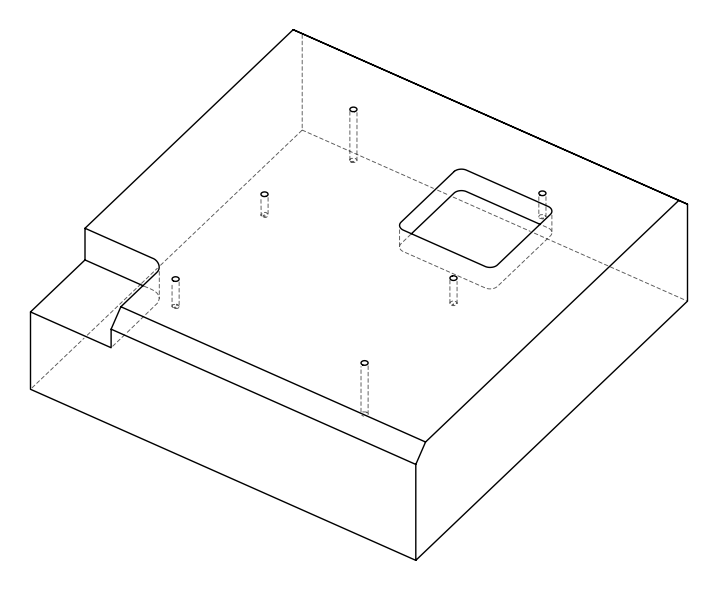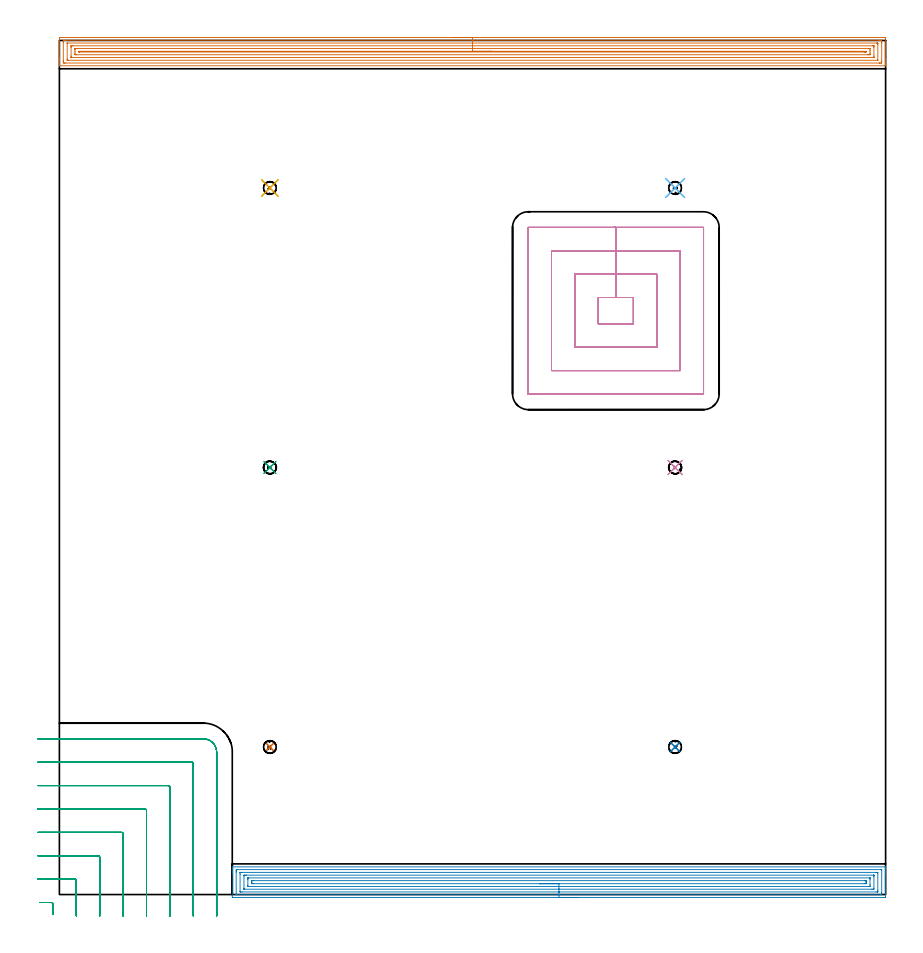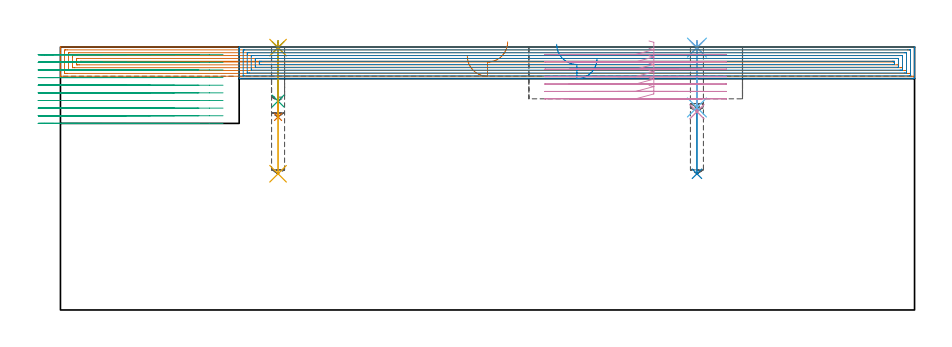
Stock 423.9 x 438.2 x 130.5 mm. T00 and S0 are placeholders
(PLAN: 16 operations, 3 tool changes, 68.8 min)
(1 SPOT_DRILL | STEP1POCKET | NXT0321_9005460120000 | 0.03 min | 0 mm3)
(2 SPOT_DRILL_1 | STEP1POCKET_1 | NXT0321_9005460120000 | 0.03 min | 0 mm3)
(3 SPOT_DRILL_2 | STEP1POCKET_2 | NXT0321_9005460120000 | 0.03 min | 0 mm3)
(4 SPOT_DRILL_3 | STEP1POCKET_3 | NXT0321_9005460120000 | 0.03 min | 0 mm3)
(5 SPOT_DRILL_4 | STEP1POCKET_4 | NXT0321_9005460120000 | 0.03 min | 0 mm3)
(6 SPOT_DRILL_5 | STEP1POCKET_5 | NXT0321_9005460120000 | 0.03 min | 0 mm3)
(7 DRILL_BLIND_HOLE_INTO_CENTER | STEP1POCKET | UGT0301_460 | 0.15 min | 1095 mm3)
(8 DRILL_BLIND_HOLE_INTO_CENTER_1 | STEP1POCKET_1 | UGT0301_460 | 0.26 min | 2021 mm3)
(9 DRILL_BLIND_HOLE_INTO_CENTER_2 | STEP1POCKET_2 | UGT0301_460 | 0.12 min | 834 mm3)
(10 DRILL_BLIND_HOLE_INTO_CENTER_3 | STEP1POCKET_3 | UGT0301_460 | 0.14 min | 1008 mm3)
(11 DRILL_BLIND_HOLE_INTO_CENTER_4 | STEP1POCKET_4 | UGT0301_460 | 0.26 min | 2021 mm3)
(12 DRILL_BLIND_HOLE_INTO_CENTER_5 | STEP1POCKET_5 | UGT0301_460 | 0.13 min | 941 mm3)
(13 AREA_MILL | FG_CHAMFER_SURFACE | UGT0205_001 | 20.54 min | 44540 mm3)
(14 AREA_MILL_1 | FG_CHAMFER_SURFACE_1 | UGT0205_001 | 16.36 min | 42224 mm3)
(15 MILL_CORNER_NOTCH_RECTANGULAR | CORNER_NOTCH_RECTANGULAR | NXT0201_012 | Follow Part, ap 4, ae 75% | 17.79 min | 292833 mm3)
(16 MILL_RECTANGULAR_POCKET | POCKET_RECTANGULAR_STRAIGHT | NXT0201_012 | Follow Part, ap 4, ae 75% | 12.86 min | 275087 mm3)
(TOOL NXT0321_9005460120000 | NC Spot Drill, 142deg, 12mm, Carbide, Uncoated | D12 PA142 FL30 Z2)
(TOOL UGT0301_460 | Carbide Drill 6.5 mm | D6.5 PA118 FL63 Z2)
(TOOL UGT0205_001 | Chamfer Mill 20 x 3 x 45 deg. | D20 FL50 Z2)
(TOOL NXT0201_012 | ENDMILL 16mm [2P460-1600-NA 1630] | D16 FL38 Z6)
(OP 1 SPOT_DRILL)
G17 G21 G94 G90
T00 M6
G54
G17 G0 G90 X108. Y75.7 S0 M3
G43 Z140.5 H0
G94 G81 G98 Z130.22 F250. R133.5
G80
M5
M2
(OP 2 SPOT_DRILL_1)
G17 G21 G94 G90
T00 M6
G54
G17 G0 G90 X315.9 Y75.7 S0 M3
G43 Z140.5 H0
G94 G81 G98 Z130.22 F250. R133.5
G80
M5
M2
(OP 3 SPOT_DRILL_2)
G17 G21 G94 G90
T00 M6
G54
G17 G0 G90 X108. Y219.1 S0 M3
G43 Z140.5 H0
G94 G81 G98 Z130.22 F250. R133.5
G80
M5
M2
(OP 4 SPOT_DRILL_3)
G17 G21 G94 G90
T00 M6
G54
G17 G0 G90 X315.9 Y219.1 S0 M3
G43 Z140.5 H0
G94 G81 G98 Z130.22 F250. R133.5
G80
M5
M2
(OP 5 SPOT_DRILL_4)
G17 G21 G94 G90
T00 M6
G54
G17 G0 G90 X108. Y362.5 S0 M3
G43 Z140.5 H0
G94 G81 G98 Z130.22 F250. R133.5
G80
M5
M2
(OP 6 SPOT_DRILL_5)
G17 G21 G94 G90
T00 M6
G54
G17 G0 G90 X315.9 Y362.5 S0 M3
G43 Z140.5 H0
G94 G81 G98 Z130.22 F250. R133.5
G80
M5
M2
(OP 7 DRILL_BLIND_HOLE_INTO_CENTER)
G17 G21 G94 G90
T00 M6
G54
G17 G0 G90 X108. Y75.7 S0 M3
G43 Z140.5 H0
G94 G81 G98 Z95.8 F250. R132.5
G80
M5
M2
(OP 8 DRILL_BLIND_HOLE_INTO_CENTER_1)
G17 G21 G94 G90
T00 M6
G54
G17 G0 G90 X315.9 Y75.7 S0 M3
G43 Z140.5 H0
G94 G81 G98 Z67.6 F250. R132.5
G80
M5
M2
(OP 9 DRILL_BLIND_HOLE_INTO_CENTER_2)
G17 G21 G94 G90
T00 M6
G54
G17 G0 G90 X108. Y219.1 S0 M3
G43 Z140.5 H0
G94 G81 G98 Z103.7 F250. R132.5
G80
M5
M2
(OP 10 DRILL_BLIND_HOLE_INTO_CENTER_3)
G17 G21 G94 G90
T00 M6
G54
G17 G0 G90 X315.9 Y219.1 S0 M3
G43 Z140.5 H0
G94 G81 G98 Z98.4 F250. R132.5
G80
M5
M2
(OP 11 DRILL_BLIND_HOLE_INTO_CENTER_4)
G17 G21 G94 G90
T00 M6
G54
G17 G0 G90 X108. Y362.5 S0 M3
G43 Z140.5 H0
G94 G81 G98 Z67.6 F250. R132.5
G80
M5
M2
(OP 12 DRILL_BLIND_HOLE_INTO_CENTER_5)
G17 G21 G94 G90
T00 M6
G54
G17 G0 G90 X315.9 Y362.5 S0 M3
G43 Z140.5 H0
G94 G81 G98 Z100.5 F250. R132.5
G80
M5
M2
(OP 13 AREA_MILL)
G17 G21 G94 G90
T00 M6
G54
G17 G0 G90 X201.95 Y439.7 S1061 M3
G43 Z140.5 H0
Z126.
G94 G1 X201.988 Z125.128 F250.
X202.102 Z124.264
X202.291 Z123.412
X202.553 Z122.58
X202.887 Z121.774
X203.29 Z121.
X203.758 Z120.264
X204.289 Z119.572
X204.879 Z118.929
X205.522 Z118.34
X206.214 Z117.808
X206.95 Z117.34
X207.724 Z116.937
X208.53 Z116.603
X209.362 Z116.341
X210.213 Z116.152
X211.078 Z116.038
X211.95 Z116.
X423.279
X423.599 Y439.697 Z116.002
X423.89 Y439.692 Z116.006
X423.9 Y439.398 Z116.3
Y428.444 Z127.25
Y427.011 Z128.685
Y426.664 Z129.031
Y425.969 Z129.73
Y425.647 Z130.052
X423.894 Y425.248 Z130.443
X423.89 Y425.203 Z130.488
X423.726 Y425.2 Z130.5
X0.174
X0.01 Y425.203 Z130.488
X0.006 Y425.248 Z130.443
X0. Y425.647 Z130.052
Y425.97 Z129.73
Y426.664 Z129.031
Y427.901 Z127.796
Y428.444 Z127.25
Y429.063 Z126.633
Y439.126 Z116.571
X0.002 Y439.399 Z116.298
X0.01 Y439.692 Z116.006
X0.303 Y439.699 Z115.999
X211.95 Y439.7 Z116.
Y438.286 Z117.414
X420.598
X421.445 Y438.282 Z117.418
X421.492 Y438.279 Z117.421
X421.89 Y438.236 Z117.464
X421.897 Y437.832 Z117.868
X421.899 Y437.346 Z118.354
X421.9 Y436.939 Z118.761
X421.899 Y427.554 Z128.146
X421.897 Y427.15 Z128.55
X421.89 Y426.664 Z129.036
X421.535 Y426.621 Z129.079
X421.492 Y426.618 Z129.082
X420.648 Y426.614 Z129.086
X420.598
X3.302
X2.454 Y426.618 Z129.082
X2.408 Y426.621 Z129.079
X2.01 Y426.664 Z129.036
X2.003 Y427.068 Z128.632
X2.001 Y427.554 Z128.146
X2. Y427.96 Z127.74
X2.001 Y437.346 Z118.354
X2.002 Y437.75 Z117.95
X2.01 Y438.236 Z117.464
X2.365 Y438.279 Z117.421
X2.408 Y438.282 Z117.418
X3.252 Y438.286 Z117.414
X3.302
X211.95
Y436.872 Z118.828
X419.288 Y436.871 Z118.829
X419.705 Y436.869 Z118.831
X419.843 Y436.867 Z118.833
X419.885 Y436.865 Z118.835
X419.891 Y436.78 Z118.92
X419.896 Y436.65 Z119.05
X419.899 Y436.456 Z119.244
X419.9 Y436.261 Z119.439
X419.899 Y428.251 Z127.449
X419.893 Y428.055 Z127.645
X419.89 Y428.034 Z127.666
X419.885 Y428.033 Z127.667
X419.861 Y428.03 Z127.67
X419.809 Y428.029 Z127.671
X419.705
X4.612
X4.195 Y428.031 Z127.669
X4.057 Y428.033 Z127.667
X4.015 Y428.035 Z127.665
X4.009 Y428.12 Z127.58
X4.004 Y428.25 Z127.45
X4.001 Y428.444 Z127.256
X4. Y428.639 Z127.061
X4.001 Y436.649 Z119.051
X4.007 Y436.845 Z118.855
X4.01 Y436.866 Z118.834
X4.015 Y436.867 Z118.833
X4.039 Y436.87 Z118.83
X4.091 Y436.871 Z118.829
X4.195
X211.95 Y436.872 Z118.828
Y435.457 Z120.243
X417.133
X417.829 Y435.455 Z120.245
X417.868 Y435.453 Z120.247
X417.885 Y435.451 Z120.249
X417.89 Y435.437 Z120.263
X417.894 Y435.331 Z120.369
X417.898 Y435.119 Z120.581
X417.9 Y434.693 Z121.007
Y430.242 Z125.458
X417.898 Y429.788 Z125.912
X417.894 Y429.57 Z126.13
X417.89 Y429.462 Z126.238
X417.883 Y429.449 Z126.251
X417.86 Y429.447 Z126.253
X417.807 Y429.445 Z126.255
X417.024 Y429.443 Z126.257
X416.915
X6.767
X6.071 Y429.445 Z126.255
X6.032 Y429.447 Z126.253
X6.015 Y429.449 Z126.251
X6.01 Y429.464 Z126.237
X6.006 Y429.569 Z126.131
X6.002 Y429.781 Z125.919
X6. Y430.207 Z125.493
Y434.658 Z121.042
X6.002 Y435.112 Z120.588
X6.006 Y435.33 Z120.37
X6.01 Y435.438 Z120.262
X6.017 Y435.451 Z120.249
X6.04 Y435.453 Z120.247
X6.093 Y435.455 Z120.245
X6.876 Y435.457 Z120.243
X6.985
X211.95
Y434.043 Z121.657
X415.237 Y434.042 Z121.658
X415.876 Y434.039 Z121.661
X415.883 Y434.037 Z121.663
X415.894 Y434.021 Z121.679
X415.897 Y433.785 Z121.915
X415.9 Y433.125 Z122.575
Y432.234 Z123.466
Y431.345 Z124.355
X415.897 Y431.115 Z124.585
X415.893 Y430.95 Z124.75
X415.89 Y430.873 Z124.827
X415.754 Y430.864 Z124.836
X415.493 Y430.86 Z124.84
X415.237 Y430.858 Z124.842
X414.602 Y430.857 Z124.843
X8.663 Y430.858 Z124.842
X8.024 Y430.861 Z124.839
X8.017 Y430.863 Z124.837
X8.006 Y430.879 Z124.821
X8.003 Y431.115 Z124.585
X8. Y431.775 Z123.925
Y432.666 Z123.034
Y433.555 Z122.145
X8.003 Y433.785 Z121.915
X8.006 Y433.95 Z121.75
X8.01 Y434.027 Z121.673
X8.146 Y434.036 Z121.664
X8.407 Y434.04 Z121.66
X8.663 Y434.042 Z121.658
X9.298 Y434.043 Z121.657
X211.95
Y432.629 Z123.071
X413.45
X413.719 Y432.627 Z123.073
X413.83 Y432.624 Z123.076
X413.88 Y432.622 Z123.078
X413.89 Y432.598 Z123.102
X413.895 Y432.451 Z123.249
X413.89 Y432.31 Z123.39
X413.877 Y432.278 Z123.422
X413.808 Y432.276 Z123.424
X413.45 Y432.273 Z123.427
X413.182 Y432.271 Z123.429
X412.823
X10.45
X10.181 Y432.273 Z123.427
X10.07 Y432.276 Z123.424
X10.02 Y432.278 Z123.422
X10.01 Y432.302 Z123.398
X10.005 Y432.449 Z123.251
X10.01 Y432.59 Z123.11
X10.023 Y432.622 Z123.078
X10.092 Y432.624 Z123.077
X10.45 Y432.627 Z123.073
X11.344 Y432.629 Z123.071
X211.95
X212.821 Z123.109
X213.686 Z123.223
X214.538 Z123.412
X215.37 Z123.674
X216.176 Z124.008
X216.95 Z124.411
X217.686 Z124.88
X218.378 Z125.411
X219.021 Z126.
X219.61 Z126.643
X220.141 Z127.335
X220.61 Z128.071
X221.013 Z128.845
X221.347 Z129.651
X221.609 Z130.483
X221.798 Z131.335
X221.912 Z132.2
X221.95 Z133.071
G0 Z140.5
M5
M2
(OP 14 AREA_MILL_1)
G17 G21 G94 G90
T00 M6
G54
G17 G0 G90 X266.3 Y-1.5 S1061 M3
G43 Z140.5 H0
Z124.8
G94 G1 X266.262 Z123.928 F250.
X266.148 Z123.064
X265.959 Z122.212
X265.697 Z121.38
X265.363 Z120.574
X264.96 Z119.8
X264.492 Z119.064
X263.96 Z118.372
X263.371 Z117.729
X262.728 Z117.14
X262.036 Z116.608
X261.3 Z116.14
X260.526 Z115.737
X259.72 Z115.403
X258.888 Z115.141
X258.037 Z114.952
X257.172 Z114.838
X256.3 Z114.8
X89.313
X88.815 Y-1.495 Z114.803
X88.71 Y-1.492 Z114.806
X88.7 Y-1.382 Z114.915
Y10.573 Z126.868
Y11.175 Z127.469
Y11.725 Z128.022
Y12.052 Z128.348
Y12.603 Z128.899
Y12.93 Z129.224
Y13.583 Z129.883
Y13.907 Z130.207
X88.703 Y14.056 Z130.348
X88.71 Y14.198 Z130.488
X88.866 Y14.2 Z130.5
X423.734
X423.89 Y14.198 Z130.488
X423.897 Y14.056 Z130.348
X423.9 Y13.907 Z130.206
Y13.583 Z129.883
Y12.93 Z129.224
Y11.725 Z128.022
Y11.175 Z127.469
Y2.54 Z118.837
Y-1.107 Z115.19
X423.897 Y-1.385 Z114.912
X423.89 Y-1.492 Z114.805
X423.781 Y-1.499 Z114.799
X423.287 Y-1.5 Z114.8
X256.3
Y-0.086 Z116.214
X91.099 Y-0.085 Z116.215
X90.951 Y-0.084 Z116.216
X90.747 Y-0.079 Z116.221
X90.709 Y-0.074 Z116.226
X90.705 Y-0.047 Z116.253
X90.702 Y-0.016 Z116.284
X90.7 Y0.162 Z116.462
Y11.567 Z127.867
X90.703 Y12.052 Z128.352
X90.709 Y12.435 Z128.735
X90.735 Y12.779 Z129.079
X91.099 Y12.784 Z129.084
X91.246 Y12.785 Z129.085
X421.501
X421.649 Y12.784 Z129.084
X421.853 Y12.779 Z129.079
X421.891 Y12.774 Z129.074
X421.895 Y12.746 Z129.046
X421.898 Y12.716 Z129.016
X421.9 Y12.538 Z128.838
Y1.133 Z117.433
X421.897 Y0.648 Z116.948
X421.891 Y0.265 Z116.565
X421.865 Y-0.079 Z116.221
X421.501 Y-0.084 Z116.216
X421.354 Y-0.085 Z116.215
X256.3 Y-0.086 Z116.214
Y1.328 Z117.628
X93.778 Y1.329 Z117.629
X93.081 Y1.332 Z117.632
X92.885 Y1.335 Z117.635
X92.71 Y1.35 Z117.65
X92.704 Y1.525 Z117.825
X92.701 Y1.706 Z118.006
X92.7 Y10.479 Z126.779
X92.704 Y11.175 Z127.475
X92.707 Y11.35 Z127.65
X92.717 Y11.365 Z127.665
X92.736 Y11.368 Z127.668
X92.785 Y11.37 Z127.67
X92.885 Y11.371 Z127.671
X93.578
X418.822
X419.519 Y11.368 Z127.668
X419.715 Y11.364 Z127.664
X419.89 Y11.35 Z127.65
X419.895 Y11.175 Z127.475
X419.899 Y10.994 Z127.294
X419.9 Y2.221 Z118.521
X419.896 Y1.525 Z117.825
X419.893 Y1.35 Z117.65
X419.883 Y1.335 Z117.635
X419.864 Y1.332 Z117.632
X419.815 Y1.33 Z117.63
X419.715 Y1.329 Z117.629
X419.022 Y1.328 Z117.628
X256.3
Y2.743 Z119.043
X94.836
X94.764 Y2.744 Z119.044
X94.731 Y2.747 Z119.047
X94.716 Y2.749 Z119.049
X94.71 Y2.76 Z119.06
X94.707 Y2.857 Z119.157
X94.7 Y3.251 Z119.551
Y9.42 Z125.72
X94.707 Y9.845 Z126.145
X94.71 Y9.944 Z126.244
X94.836 Y9.95 Z126.25
X95.021 Y9.954 Z126.254
X95.564 Y9.957 Z126.257
X95.91
X417.764
X417.836 Y9.956 Z126.256
X417.869 Y9.953 Z126.253
X417.884 Y9.951 Z126.251
X417.89 Y9.94 Z126.24
X417.893 Y9.843 Z126.143
X417.9 Y9.449 Z125.749
Y9.42 Z125.72
Y3.279 Z119.579
X417.893 Y2.855 Z119.155
X417.89 Y2.756 Z119.056
X417.764 Y2.75 Z119.05
X417.579 Y2.746 Z119.046
X417.036 Y2.743 Z119.043
X416.69
X256.3
Y4.157 Z120.457
X96.903
X96.792 Y4.159 Z120.459
X96.737 Y4.161 Z120.461
X96.716 Y4.163 Z120.463
X96.71 Y4.177 Z120.477
X96.707 Y4.294 Z120.594
X96.701 Y4.794 Z121.094
X96.7 Y7.666 Z123.966
X96.703 Y8.301 Z124.601
X96.71 Y8.516 Z124.816
X96.716 Y8.537 Z124.837
X96.737 Y8.539 Z124.839
X96.792 Y8.541 Z124.841
X96.903 Y8.542 Z124.842
X415.697
X415.808 Y8.541 Z124.841
X415.863 Y8.539 Z124.839
X415.884 Y8.537 Z124.837
X415.89 Y8.523 Z124.823
X415.893 Y8.406 Z124.706
X415.899 Y7.905 Z124.205
X415.9 Y5.034 Z121.334
X415.897 Y4.399 Z120.699
X415.89 Y4.184 Z120.484
X415.884 Y4.163 Z120.463
X415.863 Y4.161 Z120.461
X415.808 Y4.159 Z120.459
X415.697 Y4.158 Z120.458
X256.3 Y4.157 Z120.457
Y5.571 Z121.871
X99.481 Y5.572 Z121.872
X99.136 Y5.574 Z121.874
X98.79 Y5.578 Z121.878
X98.71 Y5.585 Z121.885
X98.705 Y5.655 Z121.955
X98.702 Y5.769 Z122.069
X98.7 Y5.911 Z122.211
Y6.339 Z122.639
X98.702 Y6.789 Z123.089
X98.705 Y7.002 Z123.302
X98.71 Y7.108 Z123.408
X98.717 Y7.122 Z123.422
X98.741 Y7.125 Z123.425
X98.791 Y7.128 Z123.428
X99.136 Y7.129 Z123.429
X99.682
X413.119 Y7.128 Z123.428
X413.464 Y7.126 Z123.426
X413.81 Y7.122 Z123.422
X413.89 Y7.115 Z123.415
X413.895 Y7.045 Z123.345
X413.898 Y6.931 Z123.231
X413.9 Y6.789 Z123.089
Y6.361 Z122.661
X413.898 Y5.911 Z122.211
X413.895 Y5.697 Z121.997
X413.89 Y5.592 Z121.892
X413.883 Y5.577 Z121.877
X413.859 Y5.575 Z121.875
X413.809 Y5.572 Z121.872
X413.464 Y5.571 Z121.871
X412.918
X256.3
X255.428 Z121.909
X254.564 Z122.023
X253.712 Z122.212
X252.88 Z122.474
X252.074 Z122.808
X251.3 Z123.211
X250.564 Z123.68
X249.872 Z124.211
X249.229 Z124.8
X248.64 Z125.443
X248.109 Z126.135
X247.64 Z126.871
X247.237 Z127.645
X246.903 Z128.451
X246.641 Z129.283
X246.452 Z130.135
X246.338 Z131.
X246.3 Z131.871
G0 Z140.5
M5
M2
(OP 15 MILL_CORNER_NOTCH_RECTANGULAR)
G17 G21 G94 G90
T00 M6
G54
G17 G0 G90 X-3.3 Y-10.288 S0 M3
G43 Z140.5 H1
Z126.71
G94 G1 Y-7.288 F250.
Y-4.894
G3 X-4.094 Y-4.1 R0.8
G1 X-6.869
X-9.869
G0 Z140.5
X8.711 Y-11.
Z126.71
G1 X8.7 Y-8.
Y-7.746 F500.
Y7.106
G3 X7.906 Y7.9 R0.8
G1 X-8.
X-11. F250.
G0 Z140.5
X20.713 Y-11.
Z126.71
G1 X20.701 Y-8.
X20.7 Y-7.746 F500.
Y19.105
G3 X19.905 Y19.9 R0.8
G1 X-8.
X-11. F250.
G0 Z140.5
X32.717 Y-11.
Z126.71
G1 X32.701 Y-8.
X32.7 Y-7.746 F500.
Y31.105
G3 X31.905 Y31.9 R0.8
G1 X-8.
X-11. F250.
G0 Z140.5
X44.722 Y-11.
Z126.71
G1 X44.701 Y-8.
X44.7 Y-7.746 F500.
Y43.105
G3 X43.905 Y43.9 R0.8
G1 X-8.
X-11. F250.
G0 Z140.5
X56.733 Y-11.
Z126.71
G1 X56.701 Y-8.
G2 X56.7 Y-7.746 R24. F500.
G1 Y55.105
G3 X55.905 Y55.9 R0.8
G1 X-8.
X-11. F250.
G0 Z140.5
X68.766 Y-10.999
Z126.71
G1 X68.703 Y-8.
G2 X68.7 Y-7.746 R12. F500.
G1 Y67.104
G3 X67.904 Y67.9 R0.8
G1 X-8.
X-11. F250.
G0 Z140.5
X80.7 Y-10.746
Z126.71
G1 Y-7.746
Y73.1 F500.
G3 X73.9 Y79.9 R6.8
G1 X-8.
X-11. F250.
G0 Z140.5
X-3.3 Y-10.288
Z122.92
G1 Y-7.288
Y-4.894
G3 X-4.094 Y-4.1 R0.8
G1 X-6.869
X-9.869
G0 Z140.5
X8.709 Y-11.
Z122.92
G1 X8.7 Y-8.
G2 X8.7 Y-7.79 R72. F500.
G1 Y7.106
G3 X7.906 Y7.9 R0.8
G1 X-8.
X-11. F250.
G0 Z140.5
X20.711 Y-11.
Z122.92
G1 X20.7 Y-8.
G2 X20.7 Y-7.79 R60. F500.
G1 Y19.106
G3 X19.906 Y19.9 R0.8
G1 X-8.
X-11. F250.
G0 Z140.5
X32.714 Y-11.
Z122.92
G1 X32.7 Y-8.
G2 X32.7 Y-7.79 R48. F500.
G1 Y31.105
G3 X31.905 Y31.9 R0.8
G1 X-8.
X-11. F250.
G0 Z140.5
X44.718 Y-11.
Z122.92
G1 X44.701 Y-8.
X44.7 Y-7.79 F500.
Y43.105
G3 X43.905 Y43.9 R0.8
G1 X-8.
X-11. F250.
G0 Z140.5
X56.727 Y-11.
Z122.92
G1 X56.701 Y-8.
X56.7 Y-7.79 F500.
Y55.105
G3 X55.905 Y55.9 R0.8
G1 X-8.
X-11. F250.
G0 Z140.5
X68.754 Y-11.
Z122.92
G1 X68.702 Y-8.
G2 X68.7 Y-7.79 R12. F500.
G1 Y67.104
G3 X67.904 Y67.9 R0.8
G1 X-8.
X-11. F250.
G0 Z140.5
X80.7 Y-10.79
Z122.92
G1 Y-7.79
Y73.1 F500.
G3 X73.9 Y79.9 R6.8
G1 X-8.
X-11. F250.
G0 Z140.5
X-3.3 Y-10.288
Z119.13
G1 Y-7.288
Y-4.894
G3 X-4.094 Y-4.1 R0.8
G1 X-6.869
X-9.869
G0 Z140.5
X8.7 Y-11.
Z119.13
G1 Y-8.
Y7.106 F500.
G3 X7.906 Y7.9 R0.8
G1 X-8.
X-11. F250.
G0 Z140.5
X20.7 Y-11.
Z119.13
G1 Y-8.
Y19.106 F500.
G3 X19.906 Y19.9 R0.8
G1 X-8.
X-11. F250.
G0 Z140.5
X32.7 Y-11.
Z119.13
G1 Y-8.
Y31.105 F500.
G3 X31.905 Y31.9 R0.8
G1 X-8.
X-11. F250.
G0 Z140.5
X44.7 Y-11.
Z119.13
G1 Y-8.
Y43.105 F500.
G3 X43.905 Y43.9 R0.8
G1 X-8.
X-11. F250.
G0 Z140.5
X56.7 Y-11.
Z119.13
G1 Y-8.
Y55.105 F500.
G3 X55.905 Y55.9 R0.8
G1 X-8.
X-11. F250.
G0 Z140.5
X68.7 Y-11.
Z119.13
G1 Y-8.
Y67.104 F500.
G3 X67.904 Y67.9 R0.8
G1 X-8.
X-11. F250.
G0 Z140.5
X80.7 Y-11.
Z119.13
G1 Y-8.
Y73.1 F500.
G3 X73.9 Y79.9 R6.8
G1 X-8.
X-11. F250.
G0 Z140.5
X-3.3 Y-10.288
Z115.34
G1 Y-7.288
Y-4.894
G3 X-4.094 Y-4.1 R0.8
G1 X-6.869
X-9.869
G0 Z140.5
X8.7 Y-11.
Z115.34
G1 Y-8.
Y7.106 F500.
G3 X7.906 Y7.9 R0.8
G1 X-8.
X-11. F250.
G0 Z140.5
X20.7 Y-11.
Z115.34
G1 Y-8.
Y19.106 F500.
G3 X19.906 Y19.9 R0.8
G1 X-8.
X-11. F250.
G0 Z140.5
X32.7 Y-11.
Z115.34
G1 Y-8.
Y31.105 F500.
G3 X31.905 Y31.9 R0.8
G1 X-8.
X-11. F250.
G0 Z140.5
X44.7 Y-11.
Z115.34
G1 Y-8.
Y43.105 F500.
G3 X43.905 Y43.9 R0.8
G1 X-8.
X-11. F250.
G0 Z140.5
X56.7 Y-11.
Z115.34
G1 Y-8.
Y55.105 F500.
G3 X55.905 Y55.9 R0.8
G1 X-8.
X-11. F250.
G0 Z140.5
X68.7 Y-11.
Z115.34
G1 Y-8.
Y67.104 F500.
G3 X67.904 Y67.9 R0.8
G1 X-8.
X-11. F250.
G0 Z140.5
X80.7 Y-11.
Z115.34
G1 Y-8.
Y73.1 F500.
G3 X73.9 Y79.9 R6.8
G1 X-8.
X-11. F250.
G0 Z140.5
X-3.3 Y-10.288
Z111.55
G1 Y-7.288
Y-4.894
G3 X-4.094 Y-4.1 R0.8
G1 X-6.869
X-9.869
G0 Z140.5
X8.7 Y-11.
Z111.55
G1 Y-8.
Y7.106 F500.
G3 X7.906 Y7.9 R0.8
G1 X-8.
X-11. F250.
G0 Z140.5
X20.7 Y-11.
Z111.55
G1 Y-8.
Y19.106 F500.
G3 X19.906 Y19.9 R0.8
G1 X-8.
X-11. F250.
G0 Z140.5
X32.7 Y-11.
Z111.55
G1 Y-8.
Y31.105 F500.
G3 X31.905 Y31.9 R0.8
G1 X-8.
X-11. F250.
G0 Z140.5
X44.7 Y-11.
Z111.55
G1 Y-8.
Y43.105 F500.
G3 X43.905 Y43.9 R0.8
G1 X-8.
X-11. F250.
G0 Z140.5
X56.7 Y-11.
Z111.55
G1 Y-8.
Y55.105 F500.
G3 X55.905 Y55.9 R0.8
G1 X-8.
X-11. F250.
G0 Z140.5
X68.7 Y-11.
Z111.55
G1 Y-8.
Y67.104 F500.
G3 X67.904 Y67.9 R0.8
G1 X-8.
X-11. F250.
G0 Z140.5
X80.7 Y-11.
Z111.55
G1 Y-8.
Y73.1 F500.
G3 X73.9 Y79.9 R6.8
G1 X-8.
X-11. F250.
G0 Z140.5
X-3.3 Y-10.288
Z107.76
G1 Y-7.288
Y-4.894
G3 X-4.094 Y-4.1 R0.8
G1 X-6.869
X-9.869
G0 Z140.5
X8.7 Y-11.
Z107.76
G1 Y-8.
Y7.106 F500.
G3 X7.906 Y7.9 R0.8
G1 X-8.
X-11. F250.
G0 Z140.5
X20.7 Y-11.
Z107.76
G1 Y-8.
Y19.106 F500.
G3 X19.906 Y19.9 R0.8
G1 X-8.
X-11. F250.
G0 Z140.5
X32.7 Y-11.
Z107.76
G1 Y-8.
Y31.105 F500.
G3 X31.905 Y31.9 R0.8
G1 X-8.
X-11. F250.
G0 Z140.5
X44.7 Y-11.
Z107.76
G1 Y-8.
Y43.105 F500.
G3 X43.905 Y43.9 R0.8
G1 X-8.
X-11. F250.
G0 Z140.5
X56.7 Y-11.
Z107.76
G1 Y-8.
Y55.105 F500.
G3 X55.905 Y55.9 R0.8
G1 X-8.
X-11. F250.
G0 Z140.5
X68.7 Y-11.
Z107.76
G1 Y-8.
Y67.104 F500.
G3 X67.904 Y67.9 R0.8
G1 X-8.
X-11. F250.
G0 Z140.5
X80.7 Y-11.
Z107.76
G1 Y-8.
Y73.1 F500.
G3 X73.9 Y79.9 R6.8
G1 X-8.
X-11. F250.
G0 Z140.5
X-3.3 Y-10.288
Z103.97
G1 Y-7.288
Y-4.894
G3 X-4.094 Y-4.1 R0.8
G1 X-6.869
X-9.869
G0 Z140.5
X8.7 Y-11.
Z103.97
G1 Y-8.
Y7.106 F500.
G3 X7.906 Y7.9 R0.8
G1 X-8.
X-11. F250.
G0 Z140.5
X20.7 Y-11.
Z103.97
G1 Y-8.
Y19.106 F500.
G3 X19.906 Y19.9 R0.8
G1 X-8.
X-11. F250.
G0 Z140.5
X32.7 Y-11.
Z103.97
G1 Y-8.
Y31.105 F500.
G3 X31.905 Y31.9 R0.8
G1 X-8.
X-11. F250.
G0 Z140.5
X44.7 Y-11.
Z103.97
G1 Y-8.
Y43.105 F500.
G3 X43.905 Y43.9 R0.8
G1 X-8.
X-11. F250.
G0 Z140.5
X56.7 Y-11.
Z103.97
G1 Y-8.
Y55.105 F500.
G3 X55.905 Y55.9 R0.8
G1 X-8.
X-11. F250.
G0 Z140.5
X68.7 Y-11.
Z103.97
G1 Y-8.
Y67.104 F500.
G3 X67.904 Y67.9 R0.8
G1 X-8.
X-11. F250.
G0 Z140.5
X80.7 Y-11.
Z103.97
G1 Y-8.
Y73.1 F500.
G3 X73.9 Y79.9 R6.8
G1 X-8.
X-11. F250.
G0 Z140.5
X-3.3 Y-10.288
Z100.18
G1 Y-7.288
Y-4.894
G3 X-4.094 Y-4.1 R0.8
G1 X-6.869
X-9.869
G0 Z140.5
X8.7 Y-11.
Z100.18
G1 Y-8.
Y7.106 F500.
G3 X7.906 Y7.9 R0.8
G1 X-8.
X-11. F250.
G0 Z140.5
X20.7 Y-11.
Z100.18
G1 Y-8.
Y19.106 F500.
G3 X19.906 Y19.9 R0.8
G1 X-8.
X-11. F250.
G0 Z140.5
X32.7 Y-11.
Z100.18
G1 Y-8.
Y31.105 F500.
G3 X31.905 Y31.9 R0.8
G1 X-8.
X-11. F250.
G0 Z140.5
X44.7 Y-11.
Z100.18
G1 Y-8.
Y43.105 F500.
G3 X43.905 Y43.9 R0.8
G1 X-8.
X-11. F250.
G0 Z140.5
X56.7 Y-11.
Z100.18
G1 Y-8.
Y55.105 F500.
G3 X55.905 Y55.9 R0.8
G1 X-8.
X-11. F250.
G0 Z140.5
X68.7 Y-11.
Z100.18
G1 Y-8.
Y67.104 F500.
G3 X67.904 Y67.9 R0.8
G1 X-8.
X-11. F250.
G0 Z140.5
X80.7 Y-11.
Z100.18
G1 Y-8.
Y73.1 F500.
G3 X73.9 Y79.9 R6.8
G1 X-8.
X-11. F250.
G0 Z140.5
X-3.3 Y-10.288
Z96.39
G1 Y-7.288
Y-4.894
G3 X-4.094 Y-4.1 R0.8
G1 X-6.869
X-9.869
G0 Z140.5
X8.7 Y-11.
Z96.39
G1 Y-8.
Y7.106 F500.
G3 X7.906 Y7.9 R0.8
G1 X-8.
X-11. F250.
G0 Z140.5
X20.7 Y-11.
Z96.39
G1 Y-8.
Y19.106 F500.
G3 X19.906 Y19.9 R0.8
G1 X-8.
X-11. F250.
G0 Z140.5
X32.7 Y-11.
Z96.39
G1 Y-8.
Y31.105 F500.
G3 X31.905 Y31.9 R0.8
G1 X-8.
X-11. F250.
G0 Z140.5
X44.7 Y-11.
Z96.39
G1 Y-8.
Y43.105 F500.
G3 X43.905 Y43.9 R0.8
G1 X-8.
X-11. F250.
G0 Z140.5
X56.7 Y-11.
Z96.39
G1 Y-8.
Y55.105 F500.
G3 X55.905 Y55.9 R0.8
G1 X-8.
X-11. F250.
G0 Z140.5
X68.7 Y-11.
Z96.39
G1 Y-8.
Y67.104 F500.
G3 X67.904 Y67.9 R0.8
G1 X-8.
X-11. F250.
G0 Z140.5
X80.7 Y-11.
Z96.39
G1 Y-8.
Y73.1 F500.
G3 X73.9 Y79.9 R6.8
G1 X-8.
X-11. F250.
G0 Z140.5
X-3.3 Y-10.288
Z92.6
G1 Y-7.288
Y-4.894
G3 X-4.094 Y-4.1 R0.8
G1 X-6.869
X-9.869
G0 Z140.5
X8.7 Y-11.
Z92.6
G1 Y-8.
Y7.106 F500.
G3 X7.906 Y7.9 R0.8
G1 X-8.
X-11. F250.
G0 Z140.5
X20.7 Y-11.
Z92.6
G1 Y-8.
Y19.106 F500.
G3 X19.906 Y19.9 R0.8
G1 X-8.
X-11. F250.
G0 Z140.5
X32.7 Y-11.
Z92.6
G1 Y-8.
Y31.105 F500.
G3 X31.905 Y31.9 R0.8
G1 X-8.
X-11. F250.
G0 Z140.5
X44.7 Y-11.
Z92.6
G1 Y-8.
Y43.105 F500.
G3 X43.905 Y43.9 R0.8
G1 X-8.
X-11. F250.
G0 Z140.5
X56.7 Y-11.
Z92.6
G1 Y-8.
Y55.105 F500.
G3 X55.905 Y55.9 R0.8
G1 X-8.
X-11. F250.
G0 Z140.5
X68.7 Y-11.
Z92.6
G1 Y-8.
Y67.104 F500.
G3 X67.904 Y67.9 R0.8
G1 X-8.
X-11. F250.
G0 Z140.5
X80.7 Y-11.
Z92.6
G1 Y-8.
Y73.1 F500.
G3 X73.9 Y79.9 R6.8
G1 X-8.
X-11. F250.
G0 Z140.5
M5
M2
(OP 16 MILL_RECTANGULAR_POCKET)
G17 G21 G94 G90
T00 M6
G54
G17 G0 G90 X292.102 Y292.8 S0 M3
G43 Z140.5 H1
Z133.5
G94 G1 X294.5 Z132.857 F250.
Y306.3 Z129.24
X285.5 Z126.828
X276.5 F500.
Y292.8
X294.5
Y306.3
X285.5
Y318.3
X264.5
Y280.8
X306.5
Y318.3
X285.5
Y330.3
X252.5
Y268.8
X318.5
Y330.3
X285.5
Y342.3
X240.6
X240.545 Y342.295
X240.505 Y342.255
X240.5 Y342.2
Y256.9
X240.505 Y256.845
X240.545 Y256.805
X240.6 Y256.8
X330.4
X330.455 Y256.805
X330.495 Y256.845
X330.5 Y256.9
Y342.2
X330.495 Y342.255
X330.455 Y342.295
X330.4 Y342.3
X285.5
X284.5
G0 X292.102 Y292.8 Z129.828
G1 X294.5 Z129.186 F250.
Y306.3 Z125.569
X285.5 Z123.157
X276.5 F500.
Y292.8
X294.5
Y306.3
X285.5
Y318.3
X264.5
Y280.8
X306.5
Y318.3
X285.5
Y330.3
X252.5
Y268.8
X318.5
Y330.3
X285.5
Y342.3
X240.6
X240.545 Y342.295
X240.505 Y342.255
X240.5 Y342.2
Y256.9
X240.505 Y256.845
X240.545 Y256.805
X240.6 Y256.8
X330.4
X330.455 Y256.805
X330.495 Y256.845
X330.5 Y256.9
Y342.2
X330.495 Y342.255
X330.455 Y342.295
X330.4 Y342.3
X285.5
X284.5
G0 X292.102 Y292.8 Z126.157
G1 X294.5 Z125.515 F250.
Y306.3 Z121.897
X285.5 Z119.486
X276.5 F500.
Y292.8
X294.5
Y306.3
X285.5
Y318.3
X264.5
Y280.8
X306.5
Y318.3
X285.5
Y330.3
X252.5
Y268.8
X318.5
Y330.3
X285.5
Y342.3
X240.6
X240.545 Y342.295
X240.505 Y342.255
X240.5 Y342.2
Y256.9
X240.505 Y256.845
X240.545 Y256.805
X240.6 Y256.8
X330.4
X330.455 Y256.805
X330.495 Y256.845
X330.5 Y256.9
Y342.2
X330.495 Y342.255
X330.455 Y342.295
X330.4 Y342.3
X285.5
X284.5
G0 X292.102 Y292.8 Z122.486
G1 X294.5 Z121.843 F250.
Y306.3 Z118.226
X285.5 Z115.814
X276.5 F500.
Y292.8
X294.5
Y306.3
X285.5
Y318.3
X264.5
Y280.8
X306.5
Y318.3
X285.5
Y330.3
X252.5
Y268.8
X318.5
Y330.3
X285.5
Y342.3
X240.6
X240.545 Y342.295
X240.505 Y342.255
X240.5 Y342.2
Y256.9
X240.505 Y256.845
X240.545 Y256.805
X240.6 Y256.8
X330.4
X330.455 Y256.805
X330.495 Y256.845
X330.5 Y256.9
Y342.2
X330.495 Y342.255
X330.455 Y342.295
X330.4 Y342.3
X285.5
X284.5
G0 X292.102 Y292.8 Z118.814
G1 X294.5 Z118.172 F250.
Y306.3 Z114.554
X285.5 Z112.143
X276.5 F500.
Y292.8
X294.5
Y306.3
X285.5
Y318.3
X264.5
Y280.8
X306.5
Y318.3
X285.5
Y330.3
X252.5
Y268.8
X318.5
Y330.3
X285.5
Y342.3
X240.6
X240.545 Y342.295
X240.505 Y342.255
X240.5 Y342.2
Y256.9
X240.505 Y256.845
X240.545 Y256.805
X240.6 Y256.8
X330.4
X330.455 Y256.805
X330.495 Y256.845
X330.5 Y256.9
Y342.2
X330.495 Y342.255
X330.455 Y342.295
X330.4 Y342.3
X285.5
X284.5
G0 X292.102 Y292.8 Z115.143
G1 X294.5 Z114.5 F250.
Y306.3 Z110.883
X285.5 Z108.471
X276.5 F500.
Y292.8
X294.5
Y306.3
X285.5
Y318.3
X264.5
Y280.8
X306.5
Y318.3
X285.5
Y330.3
X252.5
Y268.8
X318.5
Y330.3
X285.5
Y342.3
X240.6
X240.545 Y342.295
X240.505 Y342.255
X240.5 Y342.2
Y256.9
X240.505 Y256.845
X240.545 Y256.805
X240.6 Y256.8
X330.4
X330.455 Y256.805
X330.495 Y256.845
X330.5 Y256.9
Y342.2
X330.495 Y342.255
X330.455 Y342.295
X330.4 Y342.3
X285.5
X284.5
G0 X292.102 Y292.8 Z111.471
G1 X294.5 Z110.829 F250.
Y306.3 Z107.212
X285.5 Z104.8
X276.5 F500.
Y292.8
X294.5
Y306.3
X285.5
Y318.3
X264.5
Y280.8
X306.5
Y318.3
X285.5
Y330.3
X252.5
Y268.8
X318.5
Y330.3
X285.5
Y342.3
X240.6
X240.545 Y342.295
X240.505 Y342.255
X240.5 Y342.2
Y256.9
X240.505 Y256.845
X240.545 Y256.805
X240.6 Y256.8
X330.4
X330.455 Y256.805
X330.495 Y256.845
X330.5 Y256.9
Y342.2
X330.495 Y342.255
X330.455 Y342.295
X330.4 Y342.3
X285.5
X284.5
G0 Z140.5
M5
M2
